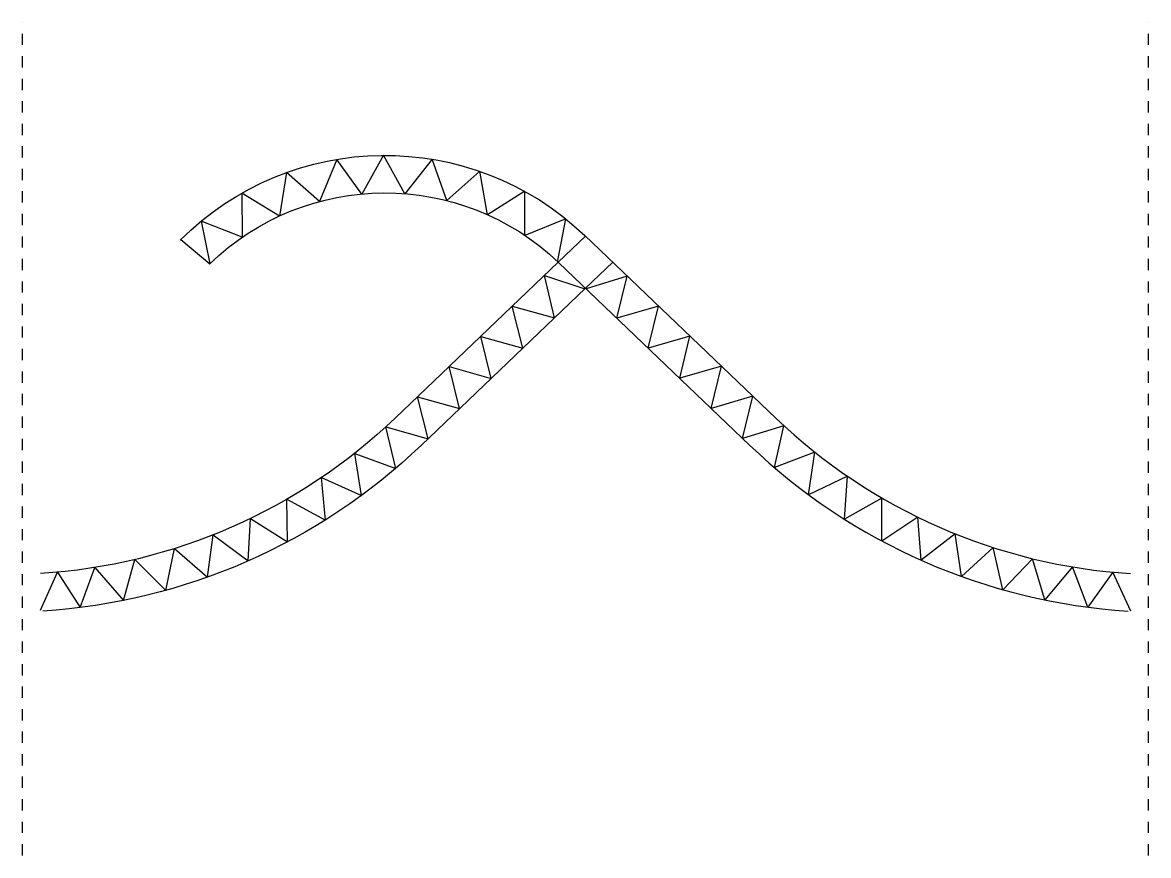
# Model space of a CAD drawing. Header units: metres. Extents: x -0.2 to 9.8, y -2.5 to 4.9.
import ezdxf

# ---------------------------------------------------------------- set-up
doc = ezdxf.new("R2010")
doc.units = ezdxf.units.M
doc.header["$LTSCALE"] = 0.0005
doc.linetypes.add('cobertura corte$0$DASHDOT', pattern=[25.4, 12.7, -6.35, 0, -6.35])
doc.layers.add('cobertura corte$0$DET_EIXO', color=1, linetype='Continuous')
doc.layers.add('cobertura corte$0$DET_EIXO CINZA 04', color=139, linetype='cobertura corte$0$DASHDOT')

msp = doc.modelspace()

# ---------------------------------------------------------------- linework, layer by layer
at = {"layer": 'cobertura corte$0$DET_EIXO'}
for p, q in [((2.566, 3.663), (2.414, 3.288)), ((2.789, 3.355), (2.566, 3.663)), ((2.982, 3.699), (2.789, 3.355)), ((3.169, 3.358), (2.982, 3.699)), ((3.412, 3.664), (3.169, 3.358)), ((3.544, 3.296), (3.412, 3.664)), ((2.119, 3.545), (2.056, 3.159)), ((2.414, 3.288), (2.119, 3.545)), ((3.836, 3.557), (3.544, 3.296)), ((3.904, 3.171), (3.836, 3.557)), ((1.722, 3.362), (1.726, 2.971)), ((2.056, 3.159), (1.722, 3.362)), ((4.235, 3.379), (3.904, 3.171)), ((4.236, 2.987), (4.235, 3.379)), ((1.362, 3.114), (1.44, 2.736)), ((1.726, 2.971), (1.362, 3.114)), ((4.599, 3.135), (4.236, 2.987)), ((4.53, 2.764), (4.599, 3.135)), ((1.181, 2.95), (1.44, 2.736)), ((4.533, 2.749), (4.775, 2.981)), ((4.775, 2.518), (5.017, 2.749)), ((4.411, 2.632), (4.769, 2.512)), ((4.499, 2.254), (4.411, 2.632)), ((4.125, 2.359), (4.499, 2.254)), ((4.218, 1.986), (4.125, 2.359)), ((3.844, 2.09), (4.218, 1.986)), ((3.938, 1.717), (3.844, 2.09)), ((3.564, 1.822), (3.938, 1.717)), ((3.657, 1.449), (3.564, 1.822)), ((3.283, 1.553), (3.657, 1.449)), ((3.377, 1.18), (3.283, 1.553)), ((3.003, 1.287), (3.377, 1.18)), ((3.09, 0.918), (3.003, 1.287)), ((2.725, 1.051), (3.09, 0.918)), ((2.786, 0.677), (2.725, 1.051)), ((2.431, 0.836), (2.786, 0.677)), ((2.465, 0.459), (2.431, 0.836)), ((2.123, 0.643), (2.465, 0.459)), ((2.128, 0.264), (2.123, 0.643)), ((1.779, 0.095), (1.801, 0.473)), ((1.801, 0.473), (2.128, 0.264)), ((1.418, -0.049), (1.467, 0.326)), ((1.467, 0.326), (1.779, 0.095)), ((1.048, -0.166), (1.124, 0.205)), ((1.124, 0.205), (1.418, -0.049)), ((0.671, -0.256), (0.773, 0.108)), ((0.773, 0.108), (1.048, -0.166)), ((0.287, -0.319), (0.416, 0.037)), ((0.416, 0.037), (0.671, -0.256)), ((-0.065, -0.343), (0.086, -0.005)), ((0.086, -0.005), (0.287, -0.319))]:
    msp.add_line(p, q, dxfattribs=at)
for points in [[(1.176, 2.945, -0.4079), (4.769, 2.986), (6.464, 1.365, 0.17689), (9.616, -0.017)], [(1.435, 2.732, -0.40373), (4.539, 2.745), (6.233, 1.124, 0.17689), (9.595, -0.35)], [(4.533, 2.749), (3.086, 1.365, -0.17689), (-0.066, -0.017)], [(4.775, 2.518), (3.317, 1.124, -0.17689), (-0.045, -0.35)]]:
    msp.add_lwpolyline(points, format="xyb", dxfattribs=at)
at = {"layer": 'cobertura corte$0$DET_EIXO', "extrusion": (0, 0, -1)}
msp.add_lwpolyline([(-9.619, -0.352), (-9.459, -0.004), (-9.235, -0.315), (-9.1, 0.043), (-8.855, -0.251), (-8.746, 0.115), (-8.48, -0.16), (-8.397, 0.214), (-8.113, -0.042), (-8.057, 0.337), (-7.755, 0.102), (-7.727, 0.484), (-7.408, 0.272), (-7.408, 0.654), (-7.075, 0.466), (-7.102, 0.848), (-6.756, 0.683), (-6.811, 1.062), (-6.454, 0.924), (-6.536, 1.297), (-6.169, 1.184), (-6.261, 1.559), (-5.89, 1.451), (-5.982, 1.826), (-5.612, 1.718), (-5.703, 2.093), (-5.333, 1.985), (-5.424, 2.359), (-5.054, 2.252), (-5.145, 2.626), (-4.781, 2.512)], dxfattribs=at)
at = {"layer": 'cobertura corte$0$DET_EIXO CINZA 04'}
for p, q in [((-0.225, -2.521), (-0.225, 4.879)), ((9.775, -2.521), (9.775, 4.879))]:
    msp.add_line(p, q, dxfattribs=at)

doc.saveas('drawing.dxf')
